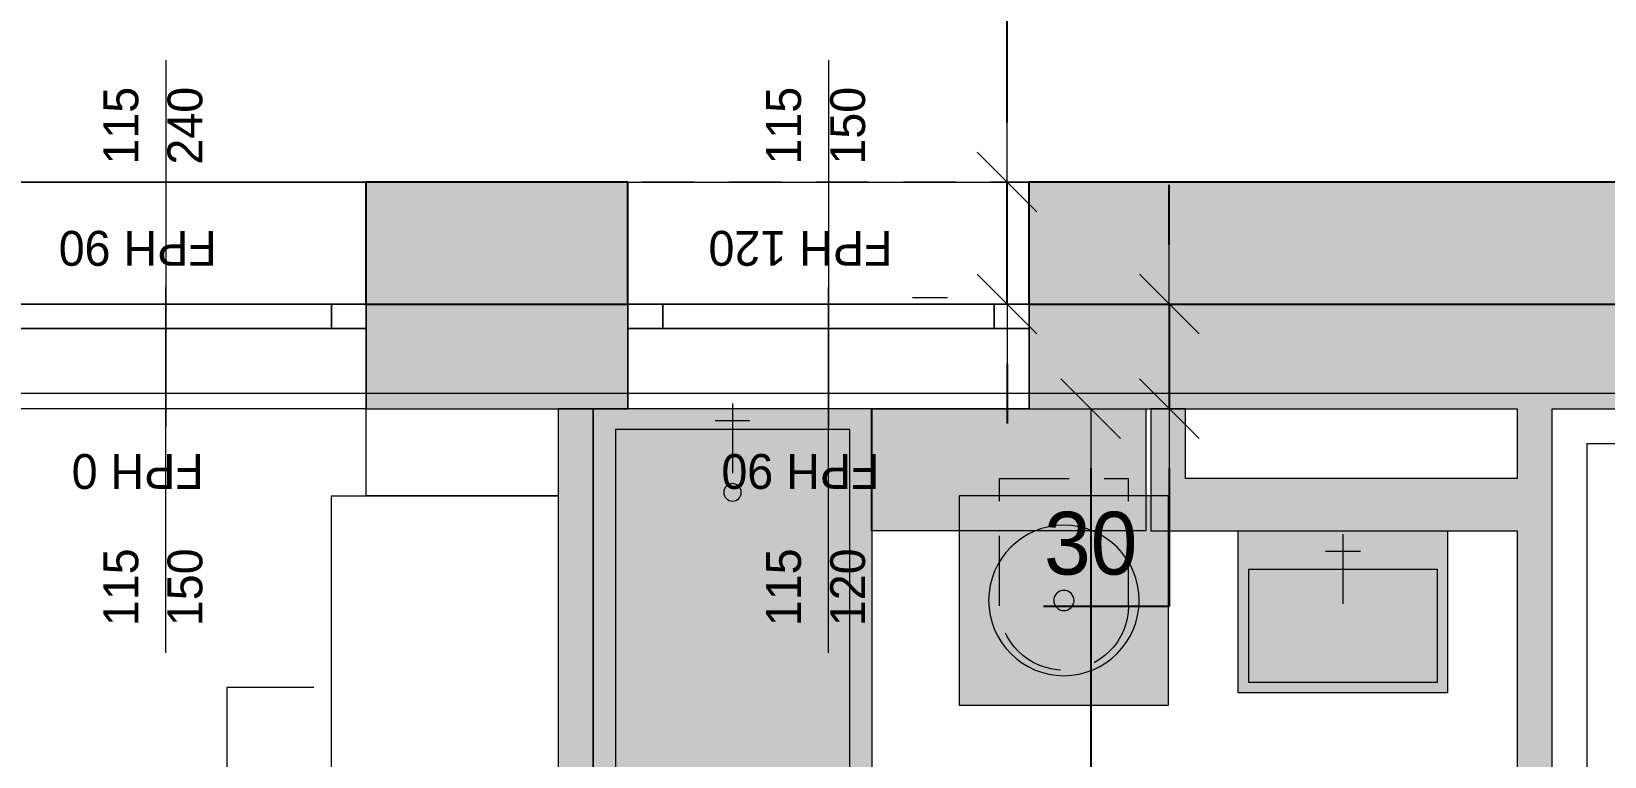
# Model space of a CAD drawing. Header units: metres. Extents: x -223175 to -223082, y -66 to 73.
# Drawn here: x -223164.332 to -223159.822, y -29.427 to -27.347 of the extents above; entities that cross this region are included whole.
import ezdxf
from ezdxf.enums import TextEntityAlignment as Align

# ---------------------------------------------------------------- set-up
doc = ezdxf.new("R2010")
doc.units = ezdxf.units.M
doc.header["$MEASUREMENT"] = 0
for name, pattern in [('Strichlinie mittel', [0.3, 0.2, -0.1]), ('Strichlinie_ kurz', [0.3, 0.2, -0.1]), ('Untersicht', [0.2, 0.15, -0.05])]:
    doc.linetypes.add(name, pattern=pattern)
for name, color, linetype in [('cs-bemassung.cs', 7, 'Continuous'), ('cs-bestand wand.cs', 7, 'Continuous'), ('cs-einrichtung allg.cs', 7, 'Continuous'), ('cs-einrichtung san.cs', 7, 'Continuous'), ('cs-geo-oeffentlich.GEO', 7, 'Continuous'), ('cs-neu daemmung.cs', 7, 'Continuous'), ('cs-wand ntr.cs', 7, 'Continuous')]:
    doc.layers.add(name, color=color, linetype=linetype)
doc.dimstyles.new('ERSTELLTER_STIL__2', dxfattribs={"dimtxt": 0.18, "dimasz": 0.171, "dimexe": 0.18, "dimexo": 0.0625, "dimgap": 0.09, "dimtad": 1, "dimtih": 1, "dimtoh": 1, "dimdec": 0, "dimlfac": 100, "dimzin": 0, "dimdsep": 46, "dimtxsty": 'Standard', "dimblk": 'ARROWHEAD_6', "dimblk1": 'ARROWHEAD_6', "dimblk2": 'ARROWHEAD_6', "dimcen": 0.09, "dimse1": 1, "dimse2": 1, "dimclrd": 7, "dimclre": 7, "dimclrt": 7, "dimazin": 0, "dimtfac": 1, "dimtdec": 4, "dimtmove": 0, "dimatfit": 3, "dimfxl": 1, "dimtolj": 1, "dimtzin": 0, "dimarcsym": 0})

# ---------------------------------------------------------------- blocks, each defined once
blk = doc.blocks.new('Morph_3', base_point=(-14400.3684, 223131.1158))
at = {"layer": 'cs-bestand wand.cs', "color": 250, "linetype": 'Continuous', "lineweight": 20}
for p, q in [((-14425.1365, 223167.5971), (-14425.1365, 223153.1071)), ((-14424.5313, 223167.5971), (-14424.5313, 223153.1071))]:
    blk.add_line(p, q, dxfattribs=at)
at = {"layer": 'cs-bestand wand.cs', "color": 253, "linetype": 'Untersicht', "lineweight": 20, "true_color": 0xaaaaaa, "flags": 128}
for points in [[(-14425.1365, 223167.5971), (-14425.1365, 223153.1071)], [(-14424.5313, 223153.1071), (-14424.5313, 223167.5971)]]:
    blk.add_lwpolyline(points, dxfattribs=at)
blk = doc.blocks.new('sn-aa_bathtub_180-80')
at = {"layer": 'cs-einrichtung san.cs', "linetype": 'Continuous', "lineweight": 0, "true_color": 0xffffff}
blk.add_hatch(color=7, dxfattribs=at).paths.add_polyline_path([(0, 0), (0.8, 0), (0.8, 1.8), (0, 1.8)])
at = {"layer": 'cs-einrichtung san.cs', "color": 251, "linetype": 'Continuous', "lineweight": 0, "true_color": 0x494949}
for p, q in [((0.4, 1.815), (0.4, 1.615)), ((0, 1.8), (0.8, 1.8)), ((0, 0), (0, 1.8)), ((0.35, 1.765), (0.45, 1.765)), ((0.8, 1.8), (0.8, 0)), ((0.064, 0.06), (0.064, 1.74)), ((0.064, 1.74), (0.736, 1.74)), ((0.736, 1.74), (0.736, 0.06)), ((0.064, 0.06), (0.736, 0.06)), ((0.8, 0), (0, 0))]:
    blk.add_line(p, q, dxfattribs=at)
blk.add_circle((0.4, 1.56), 0.025, dxfattribs=at)
blk = doc.blocks.new('1-Flügelfenster 21_3')
at = {"layer": 'cs-bestand wand.cs', "color": 7, "linetype": 'Continuous', "lineweight": 13}
for p, q in [((-0.575, 0.23), (0.575, 0.23)), ((-0.575, 0.23), (-0.575, 0)), ((0.575, 0.23), (0.575, 0)), ((-0.575, 0), (-0.475, 0)), ((-0.575, -0.07), (-0.575, 0)), ((-0.575, 0), (-0.575, -0.07)), ((-0.575, 0), (-0.575, -0.07)), ((-0.475, 0), (-0.475, -0.07)), ((-0.475, 0), (0.475, 0)), ((0.475, -0.07), (0.475, 0)), ((0.475, 0), (0.575, 0)), ((0.575, 0), (0.575, -0.07)), ((0.575, 0), (0.575, -0.07)), ((0.575, 0), (0.575, -0.07)), ((-0.575, -0.07), (0.575, -0.07)), ((-0.475, -0.07), (-0.575, -0.07)), ((0.475, -0.07), (-0.475, -0.07)), ((0.575, -0.07), (0.475, -0.07))]:
    blk.add_line(p, q, dxfattribs=at)
blk = doc.blocks.new('F Marker 21_2')
at = {"layer": 'cs-bestand wand.cs', "color": 7, "linetype": 'Continuous', "lineweight": 13}
blk.add_line((0, -1), (0, 0.05), dxfattribs=at)
at = {"layer": 'cs-bestand wand.cs', "color": 7, "lineweight": 13}
for tag, rotation, p in [('AC_SillPrefix_FPH', 180, (0.1743, 0.3051)), ('DUMMY_272', 270, (-0.2, -0.6349)), ('AC_WIDO_ID', 270, (-0.0164, -0.6349))]:
    blk.add_attdef(tag, text='', height=0.1, rotation=rotation, dxfattribs=at).set_placement(p, align=Align.BOTTOM_LEFT)
blk = doc.blocks.new('1-Flügelfenster 21_5')
at = {"layer": 'cs-bestand wand.cs', "color": 7, "linetype": 'Continuous', "lineweight": 13}
for p, q in [((-0.575, 0), (0.575, 0)), ((-0.575, 0), (-0.475, 0)), ((-0.575, 0), (-0.575, -0.07)), ((-0.575, 0), (-0.575, -0.07)), ((-0.475, 0), (-0.475, -0.07)), ((-0.475, 0), (0.475, 0)), ((0.475, -0.07), (0.475, 0)), ((0.475, 0), (0.575, 0)), ((0.575, 0), (0.575, -0.07)), ((0.575, 0), (0.575, -0.07)), ((-0.475, -0.07), (-0.575, -0.07)), ((-0.575, -0.07), (-0.575, -0.3)), ((0.475, -0.07), (-0.475, -0.07)), ((0.575, -0.07), (0.475, -0.07)), ((0.575, -0.07), (0.575, -0.3)), ((-0.575, -0.3), (0.575, -0.3))]:
    blk.add_line(p, q, dxfattribs=at)
blk = doc.blocks.new('F Marker 21_5')
at = {"layer": 'cs-bestand wand.cs', "color": 1, "linetype": 'Continuous', "lineweight": 0}
blk.add_line((0, 0.7), (0, -0.35), dxfattribs=at)
at = {"layer": 'cs-bestand wand.cs', "color": 1, "lineweight": 0}
for tag, p in [('AC_WIDO_ID', (0.0164, 0.4651)), ('DUMMY_272', (0.2, 0.4651))]:
    blk.add_attdef(tag, text='', height=0.1, rotation=90, dxfattribs=at).set_placement(p, align=Align.BOTTOM_LEFT)
blk.add_attdef('AC_SillPrefix_FPH', text='', height=0.1, dxfattribs=at).set_placement((-0.1743, -0.4749), align=Align.BOTTOM_LEFT)
blk = doc.blocks.new('Wand_121', base_point=(-14424.8813, 223153.4571))
at = {"layer": 'cs-bestand wand.cs', "linetype": 'Continuous', "lineweight": 0, "true_color": 0x8b8b8b}
for points in [[(-14425.1813, 223162.2971), (-14424.8813, 223162.2971), (-14424.8813, 223163.0471), (-14425.1813, 223163.0471)], [(-14425.1813, 223158.9771), (-14424.8813, 223158.9771), (-14424.8813, 223161.1471), (-14425.1813, 223161.1471)]]:
    blk.add_hatch(color=252, dxfattribs=at).paths.add_polyline_path(points)
at = {"layer": 'cs-bestand wand.cs', "color": 7, "linetype": 'Continuous', "lineweight": 20, "flags": 128}
for points in [[(-14425.1813, 223163.0471), (-14425.1813, 223162.2971)], [(-14424.8813, 223162.2971), (-14424.8813, 223163.0471)], [(-14425.1813, 223161.1471), (-14425.1813, 223159.7471)], [(-14424.8813, 223158.9771), (-14424.8813, 223161.1471)], [(-14425.1813, 223159.6471), (-14425.1813, 223158.9771)]]:
    blk.add_lwpolyline(points, dxfattribs=at)
at = {"layer": 'cs-bestand wand.cs', "color": 7, "linetype": 'Continuous', "lineweight": 13, "rotation": 90}
for p in [(-14424.9513, 223163.6221), (-14424.9513, 223161.7221)]:
    blk.add_blockref('1-Flügelfenster 21_3', p, dxfattribs=at)
at = {"layer": 'cs-bestand wand.cs', "color": 7, "linetype": 'Continuous', "lineweight": 13, "xscale": -1, "rotation": 270}
for p in [(-14424.8813, 223163.6221), (-14424.8813, 223161.7221)]:
    blk.add_blockref('1-Flügelfenster 21_5', p, dxfattribs=at)
at = {"layer": 'cs-bestand wand.cs', "color": 1, "lineweight": 0}
ref = blk.add_blockref('F Marker 21_5', (-14425.1813, 223163.6221), dxfattribs=dict(at, rotation=90))
ref.add_attrib('AC_MarkerText_4', 'FPH 90', dxfattribs={"color": 1, "lineweight": 0, "height": 0.1, "rotation": 90}).set_placement((-14424.6413, 223163.4756), align=Align.BOTTOM_LEFT)
ref.add_attrib('AC_WIDO_ID', '115', dxfattribs={"color": 1, "lineweight": 0, "height": 0.1, "rotation": 360}).set_placement((-14425.8051, 223163.6708), align=Align.BOTTOM_LEFT)
ref.add_attrib('AC_WIDO_ID_1', '150', dxfattribs={"color": 1, "lineweight": 0, "height": 0.1, "rotation": 360}).set_placement((-14425.8051, 223163.4871), align=Align.BOTTOM_LEFT)
at = {"layer": 'cs-bestand wand.cs', "color": 7, "linetype": 'Continuous', "lineweight": 13}
ref = blk.add_blockref('F Marker 21_2', (-14425.1813, 223163.6221), dxfattribs=dict(at, rotation=90))
ref.add_attrib('AC_SillPrefix_FPH', 'FPH 0', dxfattribs={"color": 7, "lineweight": 13, "height": 0.1, "rotation": 90}).set_placement((-14425.2813, 223163.5129), align=Align.BOTTOM_LEFT)
ref.add_attrib('AC_WIDO_ID', '115', dxfattribs={"color": 7, "lineweight": 13, "height": 0.1, "rotation": 360}).set_placement((-14424.4813, 223163.6708), align=Align.BOTTOM_LEFT)
ref.add_attrib('DUMMY_272', '240', dxfattribs={"color": 7, "lineweight": 13, "height": 0.1, "rotation": 360}).set_placement((-14424.4813, 223163.4871), align=Align.BOTTOM_LEFT)
at = {"layer": 'cs-bestand wand.cs', "color": 1, "lineweight": 0}
ref = blk.add_blockref('F Marker 21_5', (-14425.1813, 223161.7221), dxfattribs=dict(at, rotation=90))
ref.add_attrib('AC_SillPrefix_FPH', 'FPH 120', dxfattribs={"color": 1, "lineweight": 0, "height": 0.1, "rotation": 90}).set_placement((-14424.6413, 223161.5383), align=Align.BOTTOM_LEFT)
ref.add_attrib('AC_WIDO_ID', '115', dxfattribs={"color": 1, "lineweight": 0, "height": 0.1, "rotation": 360}).set_placement((-14425.8051, 223161.7708), align=Align.BOTTOM_LEFT)
ref.add_attrib('AC_WIDO_ID_1', '120', dxfattribs={"color": 1, "lineweight": 0, "height": 0.1, "rotation": 360}).set_placement((-14425.8051, 223161.5871), align=Align.BOTTOM_LEFT)
at = {"layer": 'cs-bestand wand.cs', "color": 7, "linetype": 'Continuous', "lineweight": 13}
ref = blk.add_blockref('F Marker 21_2', (-14425.1813, 223161.7221), dxfattribs=dict(at, rotation=90))
ref.add_attrib('AC_MarkerText_4', 'FPH 90', dxfattribs={"color": 7, "lineweight": 13, "height": 0.1, "rotation": 90}).set_placement((-14425.2813, 223161.5756), align=Align.BOTTOM_LEFT)
ref.add_attrib('AC_WIDO_ID', '115', dxfattribs={"color": 7, "lineweight": 13, "height": 0.1, "rotation": 360}).set_placement((-14424.4813, 223161.7708), align=Align.BOTTOM_LEFT)
ref.add_attrib('AC_WIDO_ID_1', '150', dxfattribs={"color": 7, "lineweight": 13, "height": 0.1, "rotation": 360}).set_placement((-14424.4813, 223161.5871), align=Align.BOTTOM_LEFT)
blk = doc.blocks.new('Rechteckige Türöffnung 21_12')
at = {"layer": 'cs-wand ntr.cs', "color": 7, "linetype": 'Strichlinie mittel', "lineweight": 13}
for p, q in [((-0.55, 0.1), (0.55, 0.1)), ((-0.55, 0), (0.55, 0))]:
    blk.add_line(p, q, dxfattribs=at)
at = {"layer": 'cs-wand ntr.cs', "color": 7, "linetype": 'Continuous', "lineweight": 13}
for p, q in [((-0.55, 0), (-0.55, 0.1)), ((0.55, 0), (0.55, 0.1))]:
    blk.add_line(p, q, dxfattribs=at)
blk = doc.blocks.new('T Marker 21_2')
at = {"layer": 'cs-wand ntr.cs', "color": 7, "linetype": 'Continuous', "lineweight": 0}
blk.add_line((0, -0.4), (0, 0.1), dxfattribs=at)
at = {"layer": 'cs-wand ntr.cs', "color": 7, "lineweight": 13}
for tag, p in [('DUMMY_272', (0.0264, -0.2842)), ('DUMMY_273', (0.19, -0.3588))]:
    blk.add_attdef(tag, text='', height=0.1, rotation=90, dxfattribs=at).set_placement(p, align=Align.BOTTOM_LEFT)
blk = doc.blocks.new('Wand_150', base_point=(-14424.8813, 223159.7471))
at = {"layer": 'cs-wand ntr.cs', "linetype": 'Continuous', "lineweight": 0, "true_color": 0xfee4b1}
for points in [[(-14429.2313, 223159.7471), (-14429.2313, 223159.6471), (-14428.6313, 223159.6471), (-14428.6313, 223159.7471)], [(-14427.5313, 223159.6471), (-14425.1813, 223159.6471), (-14425.1813, 223159.7471), (-14427.5313, 223159.7471)]]:
    blk.add_hatch(color=41, dxfattribs=at).paths.add_polyline_path(points)
at = {"layer": 'cs-wand ntr.cs', "color": 7, "linetype": 'Continuous', "lineweight": 13}
for p, q in [((-14428.6313, 223159.6471), (-14428.6313, 223159.7471)), ((-14427.5313, 223159.6471), (-14427.5313, 223159.7471))]:
    blk.add_line(p, q, dxfattribs=at)
at = {"layer": 'cs-wand ntr.cs', "color": 7, "linetype": 'Continuous', "lineweight": 13, "flags": 128}
for points in [[(-14428.6313, 223159.7471), (-14429.2313, 223159.7471)], [(-14429.2313, 223159.7471), (-14429.2313, 223159.6471)], [(-14425.5313, 223159.7471), (-14427.4313, 223159.7471)], [(-14425.1813, 223159.7471), (-14425.3813, 223159.7471)], [(-14429.2313, 223159.6471), (-14428.6313, 223159.6471)], [(-14427.5313, 223159.6471), (-14425.1813, 223159.6471)]]:
    blk.add_lwpolyline(points, dxfattribs=at)
at = {"layer": 'cs-wand ntr.cs', "color": 7, "linetype": 'Continuous', "lineweight": 13}
ref = blk.add_blockref('T Marker 21_2', (-14428.0813, 223159.6471), dxfattribs=dict(at, rotation=180))
ref.add_attrib('DUMMY_272', '110', dxfattribs={"color": 7, "lineweight": 13, "height": 0.1, "rotation": 90}).set_placement((-14428.0549, 223159.8121), align=Align.BOTTOM_LEFT)
ref.add_attrib('DUMMY_273', '200', dxfattribs={"color": 7, "lineweight": 13, "height": 0.1, "rotation": 90}).set_placement((-14427.8913, 223159.8121), align=Align.BOTTOM_LEFT)
at = {"layer": 'cs-wand ntr.cs', "color": 7, "linetype": 'Continuous', "lineweight": 13, "xscale": -1}
blk.add_blockref('Rechteckige Türöffnung 21_12', (-14428.0813, 223159.6471), dxfattribs=at)
blk = doc.blocks.new('Fensteröffnung 21')
at = {"layer": 'cs-neu daemmung.cs', "color": 7, "linetype": 'Continuous', "lineweight": 13}
for p, q in [((-0.575, 0.28), (0.575, 0.28)), ((-0.575, 0), (-0.575, 0.28)), ((0.575, 0), (0.575, 0.28)), ((-0.575, -0.07), (-0.575, 0)), ((0.575, -0.07), (0.575, 0)), ((-0.575, -0.07), (0.575, -0.07))]:
    blk.add_line(p, q, dxfattribs=at)
blk = doc.blocks.new('Wand_193', base_point=(-14424.8813, 223167.2471))
at = {"layer": 'cs-neu daemmung.cs', "linetype": 'Continuous', "lineweight": 0, "true_color": 0xe4d7be}
for points in [[(-14424.8813, 223163.0471), (-14424.8813, 223162.2971), (-14424.5313, 223162.2971), (-14424.5313, 223163.0471)], [(-14424.8813, 223158.9771), (-14424.5313, 223158.9771), (-14424.5313, 223161.1471), (-14424.8813, 223161.1471)]]:
    blk.add_hatch(color=254, dxfattribs=at).paths.add_polyline_path(points)
at = {"layer": 'cs-neu daemmung.cs', "color": 1, "linetype": 'Continuous', "lineweight": 25}
for p, q in [((-14424.8813, 223163.0471), (-14424.8113, 223163.0471)), ((-14424.8113, 223163.0471), (-14424.5313, 223163.0471)), ((-14424.8813, 223162.2971), (-14424.8113, 223162.2971)), ((-14424.8113, 223162.2971), (-14424.5313, 223162.2971)), ((-14424.8813, 223161.1471), (-14424.8113, 223161.1471)), ((-14424.8113, 223161.1471), (-14424.5313, 223161.1471))]:
    blk.add_line(p, q, dxfattribs=at)
at = {"layer": 'cs-neu daemmung.cs', "color": 1, "linetype": 'Continuous', "lineweight": 25, "flags": 128}
for points in [[(-14424.8813, 223163.0471), (-14424.8813, 223162.2971)], [(-14424.5313, 223162.2971), (-14424.5313, 223163.0471)], [(-14424.8813, 223161.1471), (-14424.8813, 223158.9771)], [(-14424.5313, 223158.9771), (-14424.5313, 223161.1471)]]:
    blk.add_lwpolyline(points, dxfattribs=at)
at = {"layer": 'cs-neu daemmung.cs', "color": 7, "linetype": 'Continuous', "lineweight": 13, "xscale": -1, "rotation": 270}
blk.add_blockref('Fensteröffnung 21', (-14424.8113, 223163.6221), dxfattribs=at)
at = {"layer": 'cs-neu daemmung.cs', "color": 7, "linetype": 'Continuous', "lineweight": 13, "rotation": 270}
blk.add_blockref('Fensteröffnung 21', (-14424.8113, 223161.7221), dxfattribs=at)
blk = doc.blocks.new('Wand_569', base_point=(-14425.1813, 223162.3971))
at = {"layer": 'cs-wand ntr.cs', "linetype": 'Continuous', "lineweight": 0, "true_color": 0xfee4b1}
blk.add_hatch(color=41, dxfattribs=at).paths.add_polyline_path([(-14425.1813, 223162.4971), (-14426.9813, 223162.4971), (-14426.9813, 223162.3971), (-14425.1813, 223162.3971)])
at = {"layer": 'cs-wand ntr.cs', "color": 7, "linetype": 'Continuous', "lineweight": 13, "flags": 128}
for points in [[(-14425.1813, 223162.4971), (-14426.9813, 223162.4971)], [(-14425.1813, 223162.3971), (-14425.1813, 223162.4971)], [(-14426.9813, 223162.3971), (-14425.1813, 223162.3971)]]:
    blk.add_lwpolyline(points, dxfattribs=at)
blk = doc.blocks.new('Wand_679', base_point=(-14425.3813, 223159.7471))
at = {"layer": 'cs-wand ntr.cs', "linetype": 'Continuous', "lineweight": 0, "true_color": 0xfee4b1}
blk.add_hatch(color=41, dxfattribs=at).paths.add_polyline_path([(-14425.3813, 223159.7471), (-14425.3813, 223160.6983), (-14425.5313, 223160.7983), (-14425.5313, 223159.7471)])
at = {"layer": 'cs-wand ntr.cs', "color": 7, "linetype": 'Continuous', "lineweight": 13, "flags": 128}
for points in [[(-14425.5313, 223160.7983), (-14425.5313, 223159.7471)], [(-14425.3813, 223159.7471), (-14425.3813, 223160.6983)]]:
    blk.add_lwpolyline(points, dxfattribs=at)
blk = doc.blocks.new('Wand_680', base_point=(-14425.3813, 223160.6983))
at = {"layer": 'cs-wand ntr.cs', "linetype": 'Continuous', "lineweight": 0, "true_color": 0xfee4b1}
blk.add_hatch(color=41, dxfattribs=at).paths.add_polyline_path([(-14425.3813, 223160.6983), (-14425.1813, 223160.6983), (-14425.1813, 223160.7983), (-14425.5313, 223160.7983)])
at = {"layer": 'cs-wand ntr.cs', "color": 7, "linetype": 'Continuous', "lineweight": 13, "flags": 128}
for points in [[(-14425.1813, 223160.7983), (-14425.5313, 223160.7983)], [(-14425.1813, 223160.6983), (-14425.1813, 223160.7983)], [(-14425.3813, 223160.6983), (-14425.1813, 223160.6983)]]:
    blk.add_lwpolyline(points, dxfattribs=at)
blk = doc.blocks.new('sn-aa_desk_155-65')
at = {"layer": 'cs-einrichtung allg.cs', "color": 251, "linetype": 'Continuous', "lineweight": 0, "true_color": 0x494949}
for p, q in [((1.55, 0.95), (0, 0.95)), ((0, 0.95), (0, 0.3)), ((1.55, 0.3), (1.55, 0.95)), ((0, 0.3), (1.55, 0.3)), ((0.55, 0), (0.55, 0.25)), ((1, 0.25), (1, 0)), ((1, 0), (0.55, 0))]:
    blk.add_line(p, q, dxfattribs=at)
blk = doc.blocks.new('sn-aa_wasching machine')
at = {"layer": 'cs-einrichtung san.cs', "linetype": 'Continuous', "lineweight": 0, "true_color": 0xffffff}
blk.add_hatch(color=7, dxfattribs=at).paths.add_polyline_path([(0, 0), (0.6, 0), (0.6, 0.6), (0, 0.6)])
at = {"layer": 'cs-einrichtung san.cs', "color": 251, "linetype": 'Continuous', "lineweight": 0, "true_color": 0x494949}
for p, q in [((0, 0.6), (0.6, 0.6)), ((0, 0), (0, 0.6)), ((0.6, 0.6), (0.6, 0)), ((0.6, 0), (0, 0))]:
    blk.add_line(p, q, dxfattribs=at)
for radius in [0.2158, 0.029]:
    blk.add_circle((0.3, 0.3), radius, dxfattribs=at)
blk = doc.blocks.new('sn-aa_basin_60-47')
at = {"layer": 'cs-einrichtung san.cs', "linetype": 'Continuous', "lineweight": 0, "true_color": 0xffffff}
blk.add_hatch(color=7, dxfattribs=at).paths.add_polyline_path([(0, 0), (0.6, 0), (0.6, 0.465), (0, 0.465)])
at = {"layer": 'cs-einrichtung san.cs', "color": 251, "linetype": 'Continuous', "lineweight": 0, "true_color": 0x494949}
for p, q in [((0.6, 0.465), (0, 0.465)), ((0, 0.465), (0, 0)), ((0.3, 0.455), (0.3, 0.255)), ((0.6, 0), (0.6, 0.465)), ((0.25, 0.405), (0.35, 0.405)), ((0.57, 0.355), (0.03, 0.355)), ((0.03, 0.355), (0.03, 0.03)), ((0.57, 0.03), (0.57, 0.355)), ((0, 0), (0.6, 0)), ((0.03, 0.03), (0.57, 0.03))]:
    blk.add_line(p, q, dxfattribs=at)
blk = doc.blocks.new('sn-aa_couch_3')
at = {"layer": 'cs-einrichtung allg.cs', "color": 251, "linetype": 'Continuous', "lineweight": 0, "true_color": 0x494949}
for p, q in [((2.5, 1.65), (0, 1.65)), ((0, 1.65), (0, 0.65)), ((2.5, 0.65), (2.5, 1.65)), ((2.4, 1.55), (0.1, 1.55)), ((0.1, 1.55), (0.1, 0.65)), ((0.9, 1.55), (0.9, 0.65)), ((1.65, 1.55), (1.65, 0.65)), ((2.4, 0.65), (2.4, 1.55)), ((0, 0.65), (0.1, 0.65)), ((0.1, 0.65), (0.1, 0)), ((0.9, 0.65), (2.5, 0.65)), ((0.9, 0), (0.9, 0.65)), ((0.1, 0), (0.9, 0))]:
    blk.add_line(p, q, dxfattribs=at)
blk = doc.blocks.new('sn-aa_cupboard_60_60_9')
at = {"layer": 'cs-einrichtung allg.cs', "color": 251, "linetype": 'Continuous', "lineweight": 0, "true_color": 0x494949}
for p, q in [((0.25, 0.55), (0, 0.55)), ((0, 0.55), (0, 0)), ((0.25, 0), (0.25, 0.55)), ((0, 0), (0.25, 0))]:
    blk.add_line(p, q, dxfattribs=at)
blk = doc.blocks.new('sn-aa_wc_dashed')
at = {"layer": 'cs-einrichtung san.cs', "color": 7, "linetype": 'Strichlinie_ kurz', "lineweight": 13}
for p, q in [((0.37, 0.55), (0, 0.55)), ((0, 0.185), (0, 0.55)), ((0.37, 0.185), (0.37, 0.55))]:
    blk.add_line(p, q, dxfattribs=at)
blk.add_arc((0.185, 0.185), 0.185, 180, 0, dxfattribs=at)
blk = doc.blocks.new('sn-aa_shell_100_20_35')
at = {"layer": 'cs-einrichtung san.cs', "linetype": 'Continuous', "lineweight": 0, "true_color": 0xffffff}
blk.add_hatch(color=7, dxfattribs=at).paths.add_polyline_path([(0, 0.35), (0, 0), (0.7857, 0), (0.7857, 0.35)])
at = {"layer": 'cs-einrichtung san.cs', "color": 251, "linetype": 'Continuous', "lineweight": 0, "true_color": 0x494949}
for p, q in [((0.7857, 0.35), (0, 0.35)), ((0, 0.35), (0, 0)), ((0.7857, 0), (0.7857, 0.35)), ((0, 0), (0.7857, 0))]:
    blk.add_line(p, q, dxfattribs=at)
blk = doc.blocks.new('ARROWHEAD_6')
at = {"color": 0, "linetype": 'Continuous', "lineweight": 0}
for p, q in [((-0.5, -0.5), (0.5, 0.5)), ((0, 0), (-1, 0))]:
    blk.add_line(p, q, dxfattribs=at)
blk = doc.blocks.new('*D932')
at = {"layer": 'cs-bemassung.cs', "color": 7, "linetype": 'Continuous', "lineweight": -2, "transparency": 16777216}
for p, q in [((-223161.2952, -28.6002), (-223161.2952, -29.4981)), ((-223161.2952, -30.5082), (-223161.2952, -29.8581))]:
    blk.add_line(p, q, dxfattribs=at)
at = {"layer": 'Defpoints', "color": 0, "linetype": 'Continuous', "transparency": 16777216}
for p in [(-223161.2952, -28.4292), (-223160.6771, -28.4292), (-223160.9268, -30.6792)]:
    blk.add_point(p, dxfattribs=at)
at = {"layer": 'cs-bemassung.cs', "color": 7, "linetype": 'Continuous', "lineweight": -2, "transparency": 16777216, "xscale": 0.171, "yscale": 0.171, "zscale": 0.171}
for p, rotation in [((-223161.2952, -28.4292), 90), ((-223161.2952, -30.6792), 270)]:
    blk.add_blockref('ARROWHEAD_6', p, dxfattribs=dict(at, rotation=rotation))
at = {"layer": 'cs-bemassung.cs', "color": 7, "linetype": 'Continuous', "lineweight": 0, "transparency": 16777216, "insert": (-223161.2952, -29.6781), "char_height": 0.18, "attachment_point": 5}
blk.add_mtext('\\A1;225', dxfattribs=at)
blk = doc.blocks.new('*D933')
at = {"layer": 'cs-bemassung.cs', "color": 7, "linetype": 'Continuous', "lineweight": -2, "transparency": 16777216}
for p, q in [((-223161.0702, -27.9582), (-223161.0702, -27.7872)), ((-223161.0702, -28.1292), (-223161.0702, -28.4292)), ((-223161.0702, -28.6002), (-223161.0702, -28.9962)), ((-223161.0702, -28.9962), (-223161.4302, -28.9962))]:
    blk.add_line(p, q, dxfattribs=at)
at = {"layer": 'Defpoints', "color": 0, "linetype": 'Continuous', "transparency": 16777216}
for p in [(-223161.0702, -28.1292), (-223160.6771, -28.1292), (-223160.6771, -28.4292)]:
    blk.add_point(p, dxfattribs=at)
at = {"layer": 'cs-bemassung.cs', "color": 7, "linetype": 'Continuous', "lineweight": -2, "transparency": 16777216, "xscale": 0.171, "yscale": 0.171, "zscale": 0.171}
for p, rotation in [((-223161.0702, -28.1292), 270), ((-223161.0702, -28.4292), 90)]:
    blk.add_blockref('ARROWHEAD_6', p, dxfattribs=dict(at, rotation=rotation))
at = {"layer": 'cs-bemassung.cs', "color": 7, "linetype": 'Continuous', "lineweight": 0, "transparency": 16777216, "insert": (-223161.2952, -28.8162), "char_height": 0.18, "attachment_point": 5}
blk.add_mtext('\\A1;30', dxfattribs=at)
blk = doc.blocks.new('*D934')
at = {"layer": 'cs-bemassung.cs', "color": 7, "linetype": 'Continuous', "lineweight": -2, "transparency": 16777216}
for p, q in [((-223161.5352, -27.6082), (-223161.5352, -27.1972)), ((-223161.5352, -27.1972), (-223161.1452, -27.1972)), ((-223161.5352, -28.1292), (-223161.5352, -27.7792)), ((-223161.5352, -28.3002), (-223161.5352, -28.4712))]:
    blk.add_line(p, q, dxfattribs=at)
at = {"layer": 'Defpoints', "color": 0, "linetype": 'Continuous', "transparency": 16777216}
for p in [(-223161.5352, -27.7792), (-223160.6771, -27.7792), (-223160.6771, -28.1292)]:
    blk.add_point(p, dxfattribs=at)
at = {"layer": 'cs-bemassung.cs', "color": 7, "linetype": 'Continuous', "lineweight": -2, "transparency": 16777216, "xscale": 0.171, "yscale": 0.171, "zscale": 0.171}
for p, rotation in [((-223161.5352, -27.7792), 270), ((-223161.5352, -28.1292), 90)]:
    blk.add_blockref('ARROWHEAD_6', p, dxfattribs=dict(at, rotation=rotation))
at = {"layer": 'cs-bemassung.cs', "color": 7, "linetype": 'Continuous', "lineweight": 0, "transparency": 16777216, "insert": (-223161.2952, -27.0172), "char_height": 0.18, "attachment_point": 5}
blk.add_mtext('\\A1;35', dxfattribs=at)
blk = doc.blocks.new('*D945')
at = {"layer": 'cs-bemassung.cs', "color": 7, "linetype": 'Continuous', "lineweight": -2, "transparency": 16777216}
for p, q in [((-223155.842, -28.6002), (-223155.842, -30.9981)), ((-223155.842, -33.5082), (-223155.842, -31.3581))]:
    blk.add_line(p, q, dxfattribs=at)
at = {"layer": 'Defpoints', "color": 0, "linetype": 'Continuous', "transparency": 16777216}
for p in [(-223160.6771, -28.4292), (-223155.842, -28.4292), (-223157.3021, -33.6792)]:
    blk.add_point(p, dxfattribs=at)
at = {"layer": 'cs-bemassung.cs', "color": 7, "linetype": 'Continuous', "lineweight": -2, "transparency": 16777216, "xscale": 0.171, "yscale": 0.171, "zscale": 0.171}
for p, rotation in [((-223155.842, -28.4292), 90), ((-223155.842, -33.6792), 270)]:
    blk.add_blockref('ARROWHEAD_6', p, dxfattribs=dict(at, rotation=rotation))
at = {"layer": 'cs-bemassung.cs', "color": 7, "linetype": 'Continuous', "lineweight": 0, "transparency": 16777216, "insert": (-223155.842, -31.1781), "char_height": 0.18, "attachment_point": 5}
blk.add_mtext('\\A1;525', dxfattribs=at)
blk = doc.blocks.new('*D946')
at = {"layer": 'cs-bemassung.cs', "color": 7, "linetype": 'Continuous', "lineweight": -2, "transparency": 16777216}
for p, q in [((-223155.617, -27.9582), (-223155.617, -27.7872)), ((-223155.617, -28.1292), (-223155.617, -28.4292)), ((-223155.617, -28.6002), (-223155.617, -28.9962)), ((-223155.617, -28.9962), (-223155.977, -28.9962))]:
    blk.add_line(p, q, dxfattribs=at)
at = {"layer": 'Defpoints', "color": 0, "linetype": 'Continuous', "transparency": 16777216}
for p in [(-223160.6771, -28.1292), (-223155.617, -28.1292), (-223160.6771, -28.4292)]:
    blk.add_point(p, dxfattribs=at)
at = {"layer": 'cs-bemassung.cs', "color": 7, "linetype": 'Continuous', "lineweight": -2, "transparency": 16777216, "xscale": 0.171, "yscale": 0.171, "zscale": 0.171}
for p, rotation in [((-223155.617, -28.1292), 270), ((-223155.617, -28.4292), 90)]:
    blk.add_blockref('ARROWHEAD_6', p, dxfattribs=dict(at, rotation=rotation))
at = {"layer": 'cs-bemassung.cs', "color": 7, "linetype": 'Continuous', "lineweight": 0, "transparency": 16777216, "insert": (-223155.842, -28.8162), "char_height": 0.18, "attachment_point": 5}
blk.add_mtext('\\A1;30', dxfattribs=at)
blk = doc.blocks.new('*D909')
at = {"layer": 'cs-bemassung.cs', "color": 7, "linetype": 'Continuous', "lineweight": -2, "transparency": 16777216}
for p, q in [((-223166.1456, -28.6002), (-223166.1456, -29.7981)), ((-223166.1456, -31.1082), (-223166.1456, -30.1581))]:
    blk.add_line(p, q, dxfattribs=at)
at = {"layer": 'Defpoints', "color": 0, "linetype": 'Continuous', "transparency": 16777216}
for p in [(-223166.1456, -28.4292), (-223160.6771, -28.4292), (-223165.4721, -31.2792)]:
    blk.add_point(p, dxfattribs=at)
at = {"layer": 'cs-bemassung.cs', "color": 7, "linetype": 'Continuous', "lineweight": -2, "transparency": 16777216, "xscale": 0.171, "yscale": 0.171, "zscale": 0.171}
for p, rotation in [((-223166.1456, -28.4292), 90), ((-223166.1456, -31.2792), 270)]:
    blk.add_blockref('ARROWHEAD_6', p, dxfattribs=dict(at, rotation=rotation))
at = {"layer": 'cs-bemassung.cs', "color": 7, "linetype": 'Continuous', "lineweight": 0, "transparency": 16777216, "insert": (-223166.1456, -29.9781), "char_height": 0.18, "attachment_point": 5}
blk.add_mtext('\\A1;285', dxfattribs=at)
blk = doc.blocks.new('*D910')
at = {"layer": 'cs-bemassung.cs', "color": 7, "linetype": 'Continuous', "lineweight": -2, "transparency": 16777216}
for p, q in [((-223165.9206, -27.9582), (-223165.9206, -27.7872)), ((-223165.9206, -28.1292), (-223165.9206, -28.4292)), ((-223165.9206, -28.6002), (-223165.9206, -28.9962)), ((-223165.9206, -28.9962), (-223166.2806, -28.9962))]:
    blk.add_line(p, q, dxfattribs=at)
at = {"layer": 'Defpoints', "color": 0, "linetype": 'Continuous', "transparency": 16777216}
for p in [(-223165.9206, -28.1292), (-223160.6771, -28.1292), (-223160.6771, -28.4292)]:
    blk.add_point(p, dxfattribs=at)
at = {"layer": 'cs-bemassung.cs', "color": 7, "linetype": 'Continuous', "lineweight": -2, "transparency": 16777216, "xscale": 0.171, "yscale": 0.171, "zscale": 0.171}
for p, rotation in [((-223165.9206, -28.1292), 270), ((-223165.9206, -28.4292), 90)]:
    blk.add_blockref('ARROWHEAD_6', p, dxfattribs=dict(at, rotation=rotation))
at = {"layer": 'cs-bemassung.cs', "color": 7, "linetype": 'Continuous', "lineweight": 0, "transparency": 16777216, "insert": (-223166.1456, -28.8162), "char_height": 0.18, "attachment_point": 5}
blk.add_mtext('\\A1;30', dxfattribs=at)

msp = doc.modelspace()

# ---------------------------------------------------------------- linework, layer by layer
at = {"layer": 'cs-geo-oeffentlich.GEO', "color": 251, "linetype": 'Continuous', "lineweight": 0, "true_color": 0x6d6d6d}
msp.add_line((-223161.7057, -28.1109), (-223161.8057, -28.1109), dxfattribs=at)

# ---------------------------------------------------------------- block references
at = {"layer": 'cs-bestand wand.cs', "color": 7, "lineweight": 20, "rotation": 90}
msp.add_blockref('Wand_121', (-223153.7821, -28.1292), dxfattribs=at)
at = {"layer": 'cs-bestand wand.cs', "linetype": 'Continuous', "lineweight": 0, "rotation": 90}
msp.add_blockref('Morph_3', (-223131.4408, -3.6164), dxfattribs=at)
at = {"layer": 'cs-einrichtung allg.cs', "color": 251, "linetype": 'Continuous', "lineweight": 0, "true_color": 0x494949, "xscale": -1, "rotation": 270}
for name, p in [('sn-aa_cupboard_60_60_9', (-223163.3721, -28.6792)), ('sn-aa_desk_155-65', (-223163.7721, -30.2292))]:
    msp.add_blockref(name, p, dxfattribs=at)
at = {"layer": 'cs-einrichtung allg.cs', "color": 251, "linetype": 'Continuous', "lineweight": 0, "true_color": 0x494949, "xscale": -1}
msp.add_blockref('sn-aa_couch_3', (-223157.3721, -30.1792), dxfattribs=at)
at = {"layer": 'cs-einrichtung san.cs', "color": 251, "linetype": 'Continuous', "lineweight": 0, "true_color": 0x494949, "xscale": -1}
for name, p in [('sn-aa_bathtub_180-80', (-223161.9221, -30.2292)), ('sn-aa_shell_100_20_35', (-223161.1376, -28.7792)), ('sn-aa_basin_60-47', (-223160.2721, -29.2442))]:
    msp.add_blockref(name, p, dxfattribs=at)
at = {"layer": 'cs-einrichtung san.cs', "color": 7, "linetype": 'Strichlinie_ kurz', "lineweight": 13, "xscale": -1}
msp.add_blockref('sn-aa_wc_dashed', (-223161.1871, -29.1792), dxfattribs=at)
at = {"layer": 'cs-einrichtung san.cs', "color": 251, "linetype": 'Continuous', "lineweight": 0, "true_color": 0x494949, "xscale": -1, "rotation": 180}
msp.add_blockref('sn-aa_wasching machine', (-223161.6721, -28.6792), dxfattribs=at)
at = {"layer": 'cs-neu daemmung.cs', "color": 1, "lineweight": 25, "rotation": 90}
msp.add_blockref('Wand_193', (-223167.5721, -28.1292), dxfattribs=at)
at = {"layer": 'cs-wand ntr.cs', "color": 7, "lineweight": 13, "rotation": 90}
for name, p in [('Wand_569', (-223162.7221, -28.4292)), ('Wand_680', (-223161.0233, -28.6292)), ('Wand_150', (-223160.0721, -28.1292)), ('Wand_679', (-223160.0721, -28.6292))]:
    msp.add_blockref(name, p, dxfattribs=at)

# ---------------------------------------------------------------- dimensions: what is measured, and where the dimension line sits
at = {"layer": 'cs-bemassung.cs', "color": 7, "linetype": 'Continuous', "lineweight": 0}
for base, p1, p2, picture, middle in [((-223161.5352, -27.7792), (-223160.6771, -28.1292), (-223160.6771, -27.7792), '*D934', (-223161.2952, -27.1972)), ((-223165.9206, -28.1292), (-223160.6771, -28.4292), (-223160.6771, -28.1292), '*D910', (-223166.1456, -28.9962)), ((-223161.0702, -28.1292), (-223160.6771, -28.4292), (-223160.6771, -28.1292), '*D933', (-223161.2952, -28.9962)), ((-223155.617, -28.1292), (-223160.6771, -28.4292), (-223160.6771, -28.1292), '*D946', (-223155.842, -28.9962)), ((-223166.1456, -28.4292), (-223165.4721, -31.2792), (-223160.6771, -28.4292), '*D909', (-223166.1456, -29.9781)), ((-223161.2952, -28.4292), (-223160.9268, -30.6792), (-223160.6771, -28.4292), '*D932', (-223161.2952, -29.6781)), ((-223155.842, -28.4292), (-223157.3021, -33.6792), (-223160.6771, -28.4292), '*D945', (-223155.842, -31.1781))]:
    dim = msp.add_linear_dim(base=base, p1=p1, p2=p2, angle=90, dimstyle='ERSTELLTER_STIL__2', dxfattribs=at)
    dim.commit()
    dim.dimension.update_dxf_attribs({"geometry": picture, "text_midpoint": middle, "dimtype": 160})

doc.saveas('drawing.dxf')
